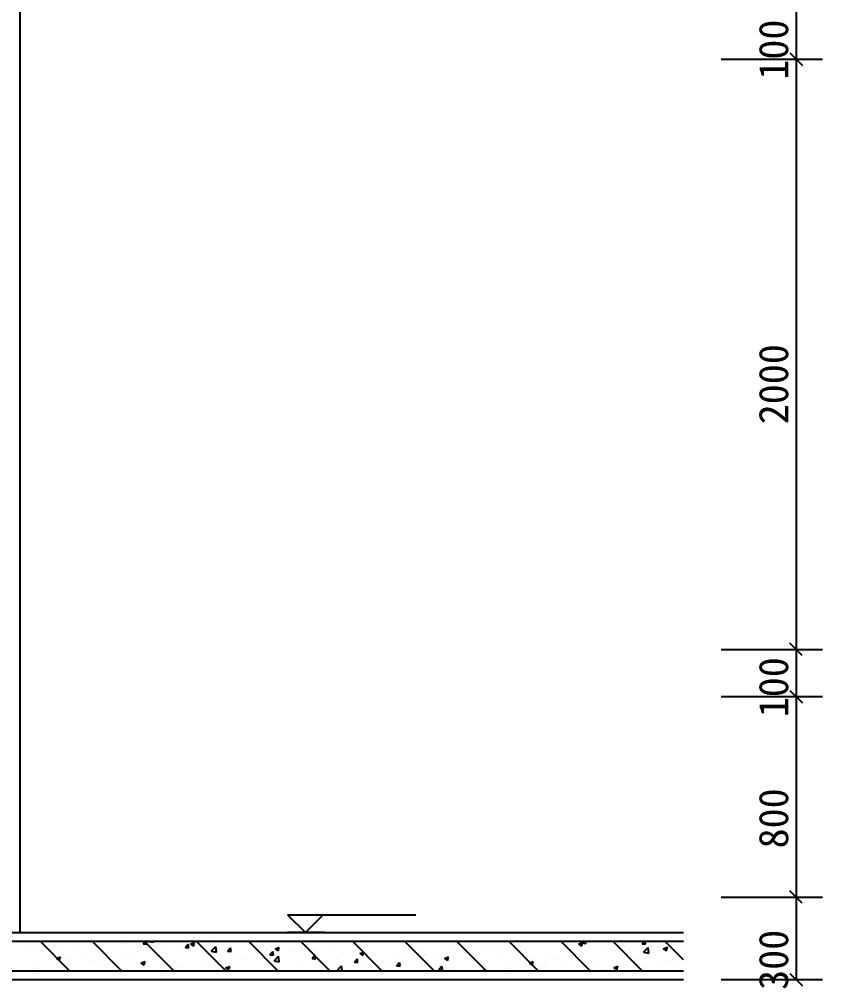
# Model space of a CAD drawing. Header units: metres. Extents: x 3325342 to 3359592, y 2274628 to 2303909.
# Drawn here: x 3350502 to 3359592, y 2280936 to 2291898 of the extents above; entities that cross this region are included whole.
import ezdxf

# ---------------------------------------------------------------- set-up
doc = ezdxf.new("R2010")
doc.units = ezdxf.units.M
doc.layers.add('PUB_DIM', color=3, linetype='Continuous')

# ---------------------------------------------------------------- blocks, each defined once
blk = doc.blocks.new('DI')
blk.add_lwpolyline([(-70.71, -70.71), (70.71, 70.71)])

msp = doc.modelspace()

# ---------------------------------------------------------------- linework, layer by layer
for p, q in [((3359292.23, 2294511.28), (3359292.23, 2284772.44)), ((3350507.6, 2291982.37), (3350507.6, 2281571.44)), ((3358443.16, 2291449.04), (3359592.23, 2291449.04)), ((3358443.2, 2291449.04), (3359592.23, 2291449.04)), ((3359292.23, 2291448.04), (3359292.23, 2291447.04)), ((3358443.2, 2284771.44), (3359592.23, 2284771.44)), ((3358443.25, 2284771.44), (3359592.23, 2284771.44)), ((3359292.23, 2284772.44), (3359292.23, 2284773.44)), ((3359292.23, 2284771.44), (3359292.23, 2281038.11)), ((3358443.25, 2284238.11), (3359592.23, 2284238.11)), ((3358443.29, 2284238.11), (3359592.23, 2284238.11)), ((3359292.23, 2284237.11), (3359292.23, 2284236.11)), ((3358443.08, 2281971.44), (3359592.23, 2281971.44)), ((3358443.12, 2281971.44), (3359592.23, 2281971.44)), ((3359292.23, 2281972.44), (3359292.23, 2281973.44)), ((3353538, 2281770.96), (3354989.61, 2281770.96)), ((3353538, 2281770.96), (3353738, 2281570.96)), ((3353738, 2281570.96), (3353938, 2281770.96)), ((3337740.93, 2281571.44), (3358018.11, 2281571.44)), ((3337740.93, 2281571.44), (3358018.11, 2281571.44)), ((3337740.93, 2281571.44), (3358018.11, 2281571.44)), ((3353957.57, 2281570.96), (3353534.75, 2281570.96)), ((3337740.93, 2281471.44), (3358018.11, 2281471.44)), ((3350597.56, 2281434.02), (3350597.56, 2281434.02)), ((3351069.62, 2281138.11), (3350736.29, 2281471.44)), ((3350850.05, 2281467.26), (3350850.05, 2281467.26)), ((3351146.25, 2281438.34), (3351146.25, 2281438.34)), ((3351311.03, 2281458.98), (3351311.03, 2281458.98)), ((3351658.88, 2281138.11), (3351325.54, 2281471.44)), ((3351509.82, 2281471.44), (3351513.33, 2281469.07)), ((3351513.33, 2281469.07), (3351514.13, 2281471.44)), ((3351666.91, 2281443.94), (3351666.91, 2281443.94)), ((3351902.46, 2281443.51), (3351925.89, 2281471.44)), ((3351902.46, 2281443.51), (3351942.31, 2281440.03)), ((3352248.13, 2281138.11), (3351914.8, 2281471.44)), ((3351942.31, 2281440.02), (3351936.51, 2281471.44)), ((3351961.18, 2281469.52), (3351963.01, 2281471.44)), ((3351961.18, 2281469.52), (3352020.47, 2281460.33)), ((3352020.47, 2281460.33), (3352019.17, 2281471.44)), ((3352380.63, 2281401.68), (3352412.77, 2281439.98)), ((3352420.48, 2281398.19), (3352412.77, 2281439.98)), ((3352438.26, 2281438.05), (3352484.94, 2281455.96)), ((3352438.26, 2281438.05), (3352471.42, 2281415.68)), ((3352471.42, 2281415.67), (3352484.94, 2281455.96)), ((3352837.39, 2281138.11), (3352504.06, 2281471.44)), ((3352710.42, 2281443.09), (3352710.42, 2281443.09)), ((3353426.64, 2281138.11), (3353093.31, 2281471.44)), ((3354015.9, 2281138.11), (3353682.57, 2281471.44)), ((3354605.16, 2281138.11), (3354271.82, 2281471.44)), ((3354281.98, 2281439.38), (3354281.98, 2281439.38)), ((3354410.6, 2281453.43), (3354410.6, 2281453.43)), ((3354448.87, 2281461.35), (3354448.87, 2281461.35)), ((3355194.41, 2281138.11), (3354861.08, 2281471.44)), ((3355783.67, 2281138.11), (3355450.33, 2281471.44)), ((3355904.47, 2281471.44), (3355905.83, 2281470.52)), ((3355905.83, 2281470.52), (3355906.14, 2281471.44)), ((3356372.92, 2281138.11), (3356039.59, 2281471.44)), ((3356106.81, 2281460.73), (3356106.81, 2281460.73)), ((3356198.56, 2281461.72), (3356198.56, 2281461.72)), ((3356206.81, 2281452.94), (3356206.81, 2281452.94)), ((3356962.18, 2281138.11), (3356628.84, 2281471.44)), ((3356830.75, 2281439.5), (3356877.43, 2281457.42)), ((3356830.75, 2281439.5), (3356863.91, 2281417.13)), ((3356853.25, 2281456.86), (3356867.24, 2281471.44)), ((3356853.25, 2281456.86), (3356912.54, 2281447.67)), ((3356863.91, 2281417.12), (3356877.43, 2281457.41)), ((3356912.54, 2281447.66), (3356909.77, 2281471.44)), ((3357551.43, 2281138.11), (3357218.1, 2281471.44)), ((3357278.34, 2281467.72), (3357278.34, 2281467.72)), ((3357548.04, 2281442.96), (3357571.94, 2281471.44)), ((3357548.04, 2281442.96), (3357587.89, 2281439.47)), ((3357587.89, 2281439.46), (3357581.99, 2281471.44)), ((3357634.22, 2281452.68), (3357634.22, 2281452.68)), ((3358018.11, 2281260.69), (3357807.36, 2281471.44)), ((3357990.1, 2281437.64), (3357990.1, 2281437.64)), ((3350667.95, 2281385.82), (3350667.95, 2281385.82)), ((3350757.46, 2281371.6), (3350757.46, 2281371.6)), ((3351004.69, 2281428.49), (3351004.69, 2281428.49)), ((3351936.12, 2281370.39), (3351936.12, 2281370.39)), ((3352021.87, 2281346.17), (3352021.87, 2281346.17)), ((3352022.8, 2281428.91), (3352022.8, 2281428.91)), ((3352103.01, 2281392.36), (3352103.01, 2281392.36)), ((3352178.43, 2281338.51), (3352178.43, 2281338.51)), ((3352355.5, 2281425.6), (3352355.5, 2281425.6)), ((3352368.13, 2281396.15), (3352368.13, 2281396.15)), ((3352378.68, 2281413.87), (3352378.68, 2281413.87)), ((3352380.63, 2281401.68), (3352420.48, 2281398.19)), ((3352567.23, 2281405.25), (3352567.23, 2281405.25)), ((3352672.67, 2281359.18), (3352724.59, 2281413.3)), ((3352672.67, 2281359.18), (3352731.96, 2281349.98)), ((3352731.96, 2281349.98), (3352724.6, 2281413.29)), ((3352734.56, 2281398.83), (3352734.56, 2281398.83)), ((3352858.81, 2281359.84), (3352890.95, 2281398.15)), ((3352858.81, 2281359.84), (3352898.65, 2281356.36)), ((3352898.65, 2281356.35), (3352890.95, 2281398.14)), ((3353090.44, 2281383.8), (3353090.44, 2281383.8)), ((3353336.98, 2281318.01), (3353369.12, 2281356.31)), ((3353376.83, 2281314.52), (3353369.12, 2281356.31)), ((3353396.34, 2281384.65), (3353443.02, 2281402.57)), ((3353396.34, 2281384.65), (3353429.51, 2281362.29)), ((3353429.51, 2281362.28), (3353443.02, 2281402.57)), ((3353441.57, 2281328.74), (3353441.57, 2281328.74)), ((3353446.32, 2281368.76), (3353446.32, 2281368.76)), ((3353608.46, 2281350.71), (3353608.46, 2281350.71)), ((3353727.6, 2281360.77), (3353727.6, 2281360.77)), ((3353802.2, 2281353.72), (3353802.2, 2281353.72)), ((3353860.95, 2281383.95), (3353860.95, 2281383.95)), ((3354064.34, 2281403.45), (3354064.34, 2281403.45)), ((3354158.09, 2281338.69), (3354158.09, 2281338.69)), ((3354354.43, 2281331.26), (3354401.11, 2281349.18)), ((3354354.43, 2281331.26), (3354387.59, 2281308.89)), ((3354387.59, 2281308.89), (3354401.11, 2281349.17)), ((3354483.65, 2281341.15), (3354483.65, 2281341.15)), ((3354513.97, 2281323.65), (3354513.97, 2281323.65)), ((3354872.44, 2281407.89), (3354872.44, 2281407.89)), ((3355366.4, 2281342.29), (3355366.4, 2281342.29)), ((3355420.98, 2281328.25), (3355420.98, 2281328.25)), ((3355427.78, 2281371.11), (3355427.78, 2281371.11)), ((3355770.07, 2281418.05), (3355770.07, 2281418.05)), ((3355787.43, 2281397.72), (3355787.43, 2281397.72)), ((3355809.77, 2281394.99), (3355809.77, 2281394.99)), ((3355954.32, 2281419.69), (3355954.32, 2281419.69)), ((3356787.25, 2281335.72), (3356787.25, 2281335.72)), ((3357123.99, 2281378.4), (3357123.99, 2281378.4)), ((3357230.75, 2281361.89), (3357230.75, 2281361.89)), ((3357292.88, 2281356.07), (3357292.88, 2281356.07)), ((3357459.77, 2281378.04), (3357459.77, 2281378.04)), ((3357470.24, 2281428.38), (3357470.24, 2281428.38)), ((3357564.74, 2281346.51), (3357616.67, 2281400.63)), ((3357564.74, 2281346.51), (3357624.03, 2281337.32)), ((3357624.03, 2281337.31), (3357616.67, 2281400.63)), ((3357619.54, 2281428.63), (3357619.54, 2281428.63)), ((3357712.26, 2281411.28), (3357712.26, 2281411.28)), ((3357788.84, 2281386.11), (3357835.52, 2281404.03)), ((3357788.84, 2281386.11), (3357822, 2281363.74)), ((3357822, 2281363.73), (3357835.52, 2281404.02)), ((3350920.02, 2281276.42), (3350966.7, 2281294.34)), ((3350920.02, 2281276.42), (3350953.19, 2281254.05)), ((3350953.19, 2281254.05), (3350966.7, 2281294.33)), ((3351095.7, 2281259.75), (3351095.7, 2281259.75)), ((3351262.59, 2281281.72), (3351262.59, 2281281.72)), ((3351342.84, 2281256.55), (3351342.84, 2281256.55)), ((3351515.08, 2281314.96), (3351515.08, 2281314.96)), ((3351685.13, 2281303.49), (3351685.13, 2281303.49)), ((3351789.64, 2281271.77), (3351789.64, 2281271.77)), ((3351878.11, 2281223.02), (3351924.79, 2281240.94)), ((3351878.11, 2281223.02), (3351911.27, 2281200.66)), ((3351911.27, 2281200.65), (3351924.79, 2281240.94)), ((3352601.15, 2281218.09), (3352601.15, 2281218.09)), ((3352702.31, 2281221.16), (3352702.31, 2281221.16)), ((3352768.04, 2281240.07), (3352768.04, 2281240.07)), ((3353020.53, 2281273.31), (3353020.53, 2281273.31)), ((3353039.05, 2281263.84), (3353039.05, 2281263.84)), ((3353336.98, 2281318.01), (3353376.83, 2281314.52)), ((3353384.16, 2281248.83), (3353436.09, 2281302.95)), ((3353384.16, 2281248.83), (3353443.45, 2281239.64)), ((3353385.31, 2281313.83), (3353385.31, 2281313.83)), ((3353443.46, 2281239.63), (3353436.09, 2281302.95)), ((3353815.15, 2281276.17), (3353847.29, 2281314.48)), ((3353815.15, 2281276.17), (3353855, 2281272.69)), ((3353855, 2281272.68), (3353847.29, 2281314.47)), ((3354094.86, 2281274.42), (3354094.86, 2281274.42)), ((3354293.33, 2281234.34), (3354325.47, 2281272.64)), ((3354293.33, 2281234.34), (3354333.17, 2281230.85)), ((3354333.17, 2281230.85), (3354325.47, 2281272.63)), ((3354402.49, 2281231.5), (3354402.49, 2281231.5)), ((3354525.98, 2281231.65), (3354525.98, 2281231.65)), ((3354744.78, 2281278.44), (3354744.78, 2281278.44)), ((3354771.5, 2281192.5), (3354803.64, 2281230.81)), ((3354811.35, 2281189.01), (3354803.64, 2281230.8)), ((3354869.85, 2281308.61), (3354869.85, 2281308.61)), ((3354947.02, 2281287.08), (3354947.02, 2281287.08)), ((3355032.19, 2281261.51), (3355032.19, 2281261.51)), ((3355081.52, 2281321.12), (3355081.52, 2281321.12)), ((3355113.91, 2281309.05), (3355113.91, 2281309.05)), ((3355225.73, 2281293.58), (3355225.73, 2281293.58)), ((3355312.52, 2281277.87), (3355359.2, 2281295.79)), ((3355312.52, 2281277.87), (3355345.68, 2281255.5)), ((3355345.68, 2281255.5), (3355359.2, 2281295.78)), ((3355581.61, 2281278.54), (3355581.61, 2281278.54)), ((3355937.49, 2281263.51), (3355937.49, 2281263.51)), ((3356098.7, 2281238.8), (3356098.7, 2281238.8)), ((3356270.6, 2281224.48), (3356317.28, 2281242.4)), ((3356270.6, 2281224.48), (3356303.76, 2281202.11)), ((3356293.37, 2281248.47), (3356293.37, 2281248.47)), ((3356303.77, 2281202.1), (3356317.28, 2281242.39)), ((3356444.96, 2281288.78), (3356444.96, 2281288.78)), ((3356452.46, 2281245.42), (3356452.46, 2281245.42)), ((3356453.17, 2281228.42), (3356453.17, 2281228.42)), ((3356619.36, 2281267.4), (3356619.36, 2281267.4)), ((3356649.26, 2281233.43), (3356649.26, 2281233.43)), ((3356841.96, 2281295.16), (3356841.96, 2281295.16)), ((3356871.85, 2281300.64), (3356871.85, 2281300.64)), ((3357005.14, 2281218.4), (3357005.14, 2281218.4)), ((3357804.43, 2281253.39), (3357804.43, 2281253.39)), ((3337740.93, 2281138.11), (3358018.11, 2281138.11)), ((3350659.85, 2281163.89), (3350659.85, 2281163.89)), ((3350674.67, 2281204.32), (3350674.67, 2281204.32)), ((3350996.59, 2281206.57), (3350996.59, 2281206.57)), ((3351012.06, 2281138.3), (3351012.06, 2281138.3)), ((3351400.85, 2281205.04), (3351400.85, 2281205.04)), ((3352180.12, 2281162.66), (3352180.12, 2281162.66)), ((3352360.02, 2281174.22), (3352360.02, 2281174.22)), ((3352836.2, 2281169.63), (3352882.88, 2281187.55)), ((3352836.2, 2281169.63), (3352869.36, 2281147.27)), ((3352869.36, 2281147.26), (3352882.88, 2281187.55)), ((3353317.28, 2281140.94), (3353317.28, 2281140.94)), ((3353706.07, 2281207.68), (3353706.07, 2281207.68)), ((3353719.49, 2281138.84), (3353719.49, 2281138.84)), ((3354056.23, 2281181.52), (3354056.23, 2281181.52)), ((3354095.66, 2281138.49), (3354147.58, 2281192.6)), ((3354095.66, 2281138.49), (3354098.1, 2281138.11)), ((3354106.6, 2281176.44), (3354106.6, 2281176.44)), ((3354153.92, 2281138.11), (3354147.58, 2281192.6)), ((3354273.49, 2281198.41), (3354273.49, 2281198.41)), ((3354643.4, 2281194.78), (3354643.4, 2281194.78)), ((3354771.5, 2281192.5), (3354811.35, 2281189.02)), ((3355249.67, 2281150.67), (3355281.81, 2281188.97)), ((3355249.67, 2281150.67), (3355289.52, 2281147.18)), ((3355289.52, 2281147.18), (3355281.81, 2281188.96)), ((3355419.67, 2281149.18), (3355419.67, 2281149.18)), ((3355752.41, 2281138.11), (3355759.99, 2281147.14)), ((3355761.65, 2281138.11), (3355759.99, 2281147.13)), ((3355761.96, 2281196.12), (3355761.96, 2281196.12)), ((3355778.94, 2281156.75), (3355778.94, 2281156.75)), ((3356031.43, 2281189.99), (3356031.43, 2281189.99)), ((3356064.38, 2281161.68), (3356064.38, 2281161.68)), ((3357115.88, 2281156.47), (3357115.88, 2281156.47)), ((3357228.69, 2281171.09), (3357275.37, 2281189)), ((3357228.69, 2281171.09), (3357261.85, 2281148.72)), ((3357261.85, 2281148.71), (3357275.37, 2281189)), ((3357361.02, 2281203.36), (3357361.02, 2281203.36)), ((3357462.14, 2281206.45), (3357462.14, 2281206.45)), ((3357536.88, 2281148.34), (3357536.88, 2281148.34)), ((3357716.9, 2281188.32), (3357716.9, 2281188.32)), ((3357957.91, 2281203.77), (3357957.91, 2281203.77)), ((3337740.93, 2281038.11), (3358018.11, 2281038.11)), ((3358443.08, 2281038.11), (3359592.23, 2281038.11)), ((3359292.23, 2281037.11), (3359292.23, 2281036.11))]:
    msp.add_line(p, q)
for points in [[(3337740.93, 2281471.44), (3358018.11, 2281471.44)], [(3337740.93, 2281138.11), (3358018.11, 2281138.11)]]:
    msp.add_lwpolyline(points)

# ---------------------------------------------------------------- block references
at = {"layer": 'PUB_DIM'}
for p, rotation in [((3359293.23, 2291448.04), 270), ((3359293.23, 2291448.04), 270), ((3359291.23, 2284772.44), 90), ((3359291.23, 2284772.44), 90), ((3359293.23, 2284237.11), 270), ((3359293.23, 2284237.11), 270), ((3359291.23, 2281972.44), 90), ((3359291.23, 2281972.44), 90), ((3359293.23, 2281037.11), 270)]:
    msp.add_blockref('DI', p, dxfattribs=dict(at, rotation=rotation))

# ---------------------------------------------------------------- texts
for s, p in [('100', (3359202.23, 2291215.7)), ('2000', (3359202.23, 2287318.57)), ('100', (3359202.23, 2284004.77)), ('800', (3359202.23, 2282521.44)), ('300', (3359202.23, 2280921.44))]:
    msp.add_text(s, height=333, rotation=90).set_placement(p)

doc.saveas('drawing.dxf')
